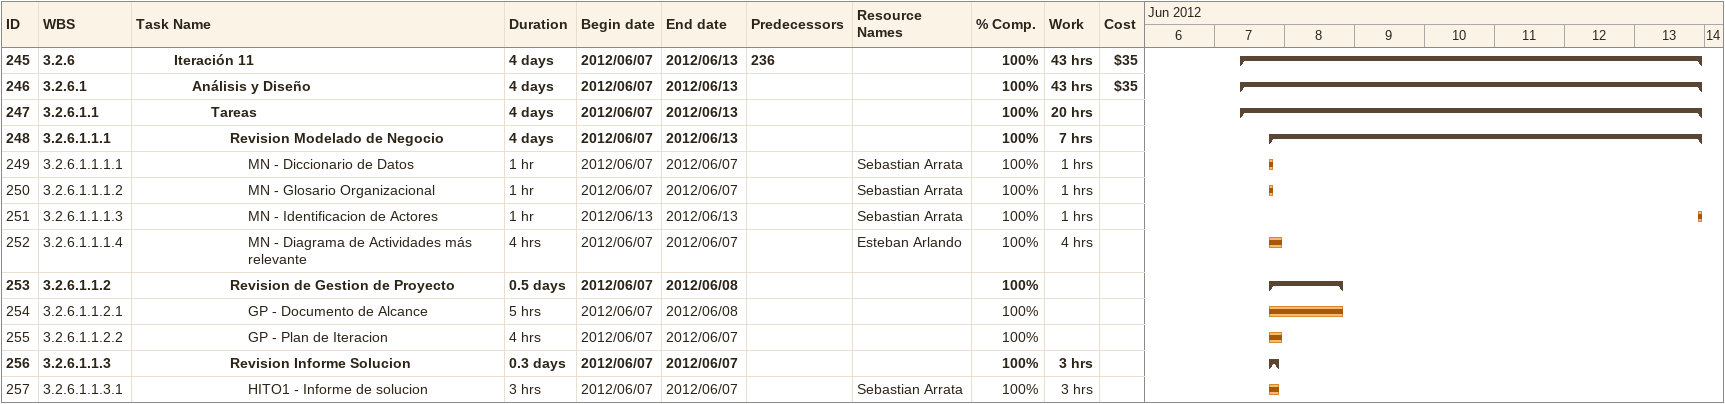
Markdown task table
| ID | WBS | Task | Duration | Start | Finish | Predecessors | Resources | % complete | Work (h) | Cost ($) |
|---|---|---|---|---|---|---|---|---|---|---|
| 245 | 3.2.6 | **Iteración 11** | 4d | 2012-06-07 | 2012-06-13 | 236 |  | 100 | 43 | 35 |
| 246 | 3.2.6.1 | **Análisis y Diseño** | 4d | 2012-06-07 | 2012-06-13 |  |  | 100 | 43 | 35 |
| 247 | 3.2.6.1.1 | **Tareas** | 4d | 2012-06-07 | 2012-06-13 |  |  | 100 | 20 |  |
| 248 | 3.2.6.1.1.1 | **Revision Modelado de Negocio** | 4d | 2012-06-07 | 2012-06-13 |  |  | 100 | 7 |  |
| 249 | 3.2.6.1.1.1.1 | MN - Diccionario de Datos | 1h | 2012-06-07 | 2012-06-07 |  | Sebastian Arrata | 100 | 1 |  |
| 250 | 3.2.6.1.1.1.2 | MN - Glosario Organizacional | 1h | 2012-06-07 | 2012-06-07 |  | Sebastian Arrata | 100 | 1 |  |
| 251 | 3.2.6.1.1.1.3 | MN - Identificacion de Actores | 1h | 2012-06-13 | 2012-06-13 |  | Sebastian Arrata | 100 | 1 |  |
| 252 | 3.2.6.1.1.1.4 | MN - Diagrama de Actividades más relevante | 4h | 2012-06-07 | 2012-06-07 |  | Esteban Arlando | 100 | 4 |  |
| 253 | 3.2.6.1.1.2 | **Revision de Gestion de Proyecto** | 0.5d | 2012-06-07 | 2012-06-08 |  |  | 100 |  |  |
| 254 | 3.2.6.1.1.2.1 | GP - Documento de Alcance | 5h | 2012-06-07 | 2012-06-08 |  |  | 100 |  |  |
| 255 | 3.2.6.1.1.2.2 | GP - Plan de Iteracion | 4h | 2012-06-07 | 2012-06-07 |  |  | 100 |  |  |
| 256 | 3.2.6.1.1.3 | **Revision Informe Solucion** | 0.3d | 2012-06-07 | 2012-06-07 |  |  | 100 | 3 |  |
| 257 | 3.2.6.1.1.3.1 | HITO1 - Informe de solucion | 3h | 2012-06-07 | 2012-06-07 |  | Sebastian Arrata | 100 | 3 |  |
